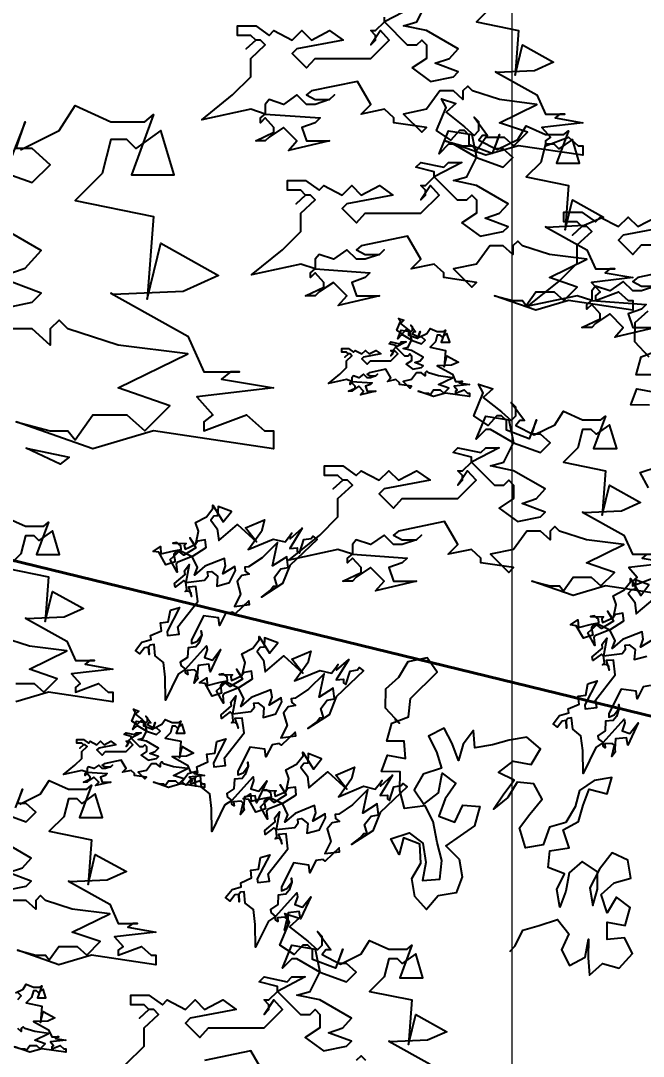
# Model space of a CAD drawing. Header units: millimetres. Extents: x 684983 to 685377, y 990360 to 990509.
# Drawn here: x 685203.429 to 685204.124, y 990444.517 to 990445.672 of the extents above; entities that cross this region are included whole.
import ezdxf

# ---------------------------------------------------------------- set-up
doc = ezdxf.new("R2010")
doc.units = ezdxf.units.MM
doc.header["$PDMODE"] = 35
doc.header["$PDSIZE"] = 0.2
doc.layers.add('BD', color=1, linetype='Continuous', lineweight=40)
doc.layers.add('grid', color=8, linetype='Continuous', lineweight=9)
for name, color, linetype in [('dim', 7, 'Continuous'), ('SYMBOLS', 7, 'Continuous'), ('VENGA TREE', 7, 'Continuous')]:
    doc.layers.add(name, color=color, linetype=linetype)
doc.styles.add('DIM', font='ARIALN.TTF', dxfattribs={"width": 0.8, "height": 1})
doc.dimstyles.get("Standard").update_dxf_attribs({"dimtxt": 1, "dimasz": 0.18, "dimexe": 0.18, "dimexo": 0.0625, "dimgap": 0.09, "dimtad": 0, "dimrnd": 0.05, "dimzin": 0, "dimdsep": 46, "dimtxsty": 'DIM', "dimcen": 0.09, "dimse1": 1, "dimse2": 1, "dimsd1": 1, "dimsd2": 1, "dimadec": 0, "dimazin": 0, "dimtfac": 1, "dimtix": 1, "dimtofl": 0, "dimtmove": 2, "dimatfit": 3, "dimfxl": 0, "dimtolj": 1, "dimtzin": 0, "dimarcsym": 0})

# ---------------------------------------------------------------- blocks, each defined once
blk = doc.blocks.new('*D57')
at = {"layer": 'Defpoints', "color": 0, "transparency": 16777216}
for p in [(685192.3597, 990448.8721), (685192.1055, 990447.83), (685211.2073, 990443.1706)]:
    blk.add_point(p, dxfattribs=at)
at = {"layer": 'dim', "color": 0, "transparency": 16777216, "insert": (685201.9106, 990446.5424), "char_height": 1, "attachment_point": 5, "rotation": 346.2918, "style": 'DIM'}
blk.add_mtext('\\A1;19.65', dxfattribs=at)
blk = doc.blocks.new('A$C7BFB01F8')
at = {"layer": 'SYMBOLS', "color": 99}
for points in [[(2.5549, 3.2493), (2.5307, 3.2252), (2.6013, 3.2108), (2.5955, 3.1363), (2.6077, 3.1866), (2.6597, 3.1577), (2.6277, 3.1433), (2.565, 3.1405), (2.5628, 3.1416), (2.6319, 3.1031), (2.6463, 3.071), (2.6786, 3.071), (2.6705, 3.071), (2.6625, 3.0645), (2.709, 3.0565), (2.64, 3.0485), (2.6544, 3.0325), (2.6463, 3.026), (2.6463, 3.0179), (2.6849, 3.0325), (2.701, 3.0179), (2.709, 3.0179), (2.709, 3.0019), (2.6013, 3.0179), (2.5467, 3.0019), (2.4777, 3.026), (2.5082, 3.0179), (2.5243, 3.0179), (2.5307, 3.0099), (2.5467, 3.0325), (2.5773, 3.0325), (2.5934, 3.0179), (2.6159, 3.0405), (2.5693, 3.0565), (2.6319, 3.0871), (2.5693, 3.0951), (2.5243, 3.1096), (2.5163, 3.1175), (2.5082, 3.1096), (2.5082, 3.0951), (2.4922, 3.1096), (2.4697, 3.1096), (2.4472, 3.0789), (2.4086, 3.071), (2.4392, 3.0405), (2.4472, 3.0485), (2.3926, 3.0565), (2.3926, 3.0645), (2.3766, 3.0789), (2.338, 3.071), (2.354, 3.0871), (2.3316, 3.1256), (2.2545, 3.1096), (2.2463, 3.1031), (2.2609, 3.0951), (2.2849, 3.0951), (2.293, 3.1031), (2.2849, 3.0951), (2.2609, 3.0871), (2.2463, 3.0871), (2.2303, 3.1031), (2.2079, 3.0871), (2.1837, 3.0951), (2.1773, 3.0871), (2.1773, 3.071), (2.2689, 3.0645), (2.2609, 3.0565), (2.2384, 3.0485), (2.2463, 3.026), (2.2849, 3.026), (2.2159, 3.0099), (2.2303, 3.026), (2.2079, 3.0485), (2.1837, 3.0325), (2.1773, 3.026), (2.1612, 3.026), (2.1918, 3.0405), (2.1918, 3.0485), (2.1773, 3.0645), (2.1693, 3.0565), (2.1693, 3.0645), (2.1773, 3.071), (2.1533, 3.0789), (2.0708, 3.0613), (2.1226, 3.1031), (2.1533, 3.1335), (2.1533, 3.1642), (2.1773, 3.1866), (2.1693, 3.1947), (2.1612, 3.1947), (2.1452, 3.1802), (2.1612, 3.1947), (2.1533, 3.2027), (2.1307, 3.2027), (2.1307, 3.2188), (2.1612, 3.2188), (2.1837, 3.2027), (2.1918, 3.2108), (2.2224, 3.1947), (2.2384, 3.2108), (2.2545, 3.1947), (2.2849, 3.2108), (2.3074, 3.1947), (2.2303, 3.1802), (2.2224, 3.1722), (2.2463, 3.1481), (2.2609, 3.1642), (2.354, 3.1642), (2.3845, 3.1947), (2.3701, 3.2108), (2.354, 3.1866), (2.362, 3.1947), (2.362, 3.2027), (2.354, 3.2108), (2.362, 3.2108), (2.3766, 3.2252), (2.3766, 3.2333)], [(2.423, 3.2493), (2.3766, 3.2252), (2.415, 3.1866), (2.4312, 3.1866), (2.4392, 3.1947), (2.4472, 3.1866), (2.4472, 3.1642), (2.423, 3.1481), (2.4536, 3.1256), (2.4922, 3.1335), (2.5003, 3.1416), (2.4617, 3.1561), (2.4857, 3.1642), (2.5003, 3.1802), (2.4472, 3.2108), (2.4086, 3.2188), (2.4312, 3.2252), (2.4472, 3.2572)], [(1.7675, 3.0112), (1.832, 3.0432), (1.8588, 3.085), (1.9187, 3.058), (1.9755, 3.058), (1.9903, 3.07), (1.953, 2.9692), (2.0248, 2.9692), (2.0023, 3.0432), (1.9605, 3.0134), (1.9457, 3.0282), (1.9187, 3.0282), (1.9039, 2.9714), (1.8588, 2.9265), (1.9903, 2.8997), (1.9796, 2.7609), (2.0023, 2.8547), (2.0991, 2.8009), (2.0395, 2.7741), (1.9228, 2.7689), (1.9187, 2.7709), (2.0474, 2.6992), (2.0742, 2.6394), (2.1342, 2.6394), (2.1192, 2.6394), (2.1042, 2.6274), (2.1909, 2.6124), (2.0624, 2.5976), (2.0892, 2.5677), (2.0742, 2.5556), (2.0742, 2.5405), (2.146, 2.5677), (2.176, 2.5405), (2.1909, 2.5405), (2.1909, 2.5107), (1.9903, 2.5405), (1.8887, 2.5107), (1.7602, 2.5556), (1.817, 2.5405), (1.8469, 2.5405), (1.8588, 2.5257), (1.8887, 2.5677), (1.9457, 2.5677), (1.9755, 2.5405), (2.0175, 2.5826), (1.9307, 2.6124), (2.0474, 2.6694), (1.9307, 2.6842), (1.8469, 2.7112), (1.832, 2.726), (1.817, 2.7112), (1.817, 2.6842), (1.7872, 2.7112), (1.7452, 2.7112)], [(1.7154, 2.741), (1.7872, 2.7559), (1.8022, 2.7709), (1.7304, 2.7979), (1.775, 2.8129), (1.8022, 2.8427), (1.7034, 2.8997)], [(1.7034, 2.9862), (1.7872, 2.9564), (1.817, 2.9862), (1.7872, 3.0134), (1.7602, 3.0134), (1.775, 3.058), (1.7525, 2.9992)], [(2.48, 3.0739), (2.5106, 3.0498), (2.5267, 3.0353), (2.5346, 3.0434), (2.5346, 3.0579), (2.5267, 3.066), (2.5491, 3.0353), (2.5411, 3.0353), (2.5346, 3.0274), (2.5652, 3.0114), (2.5998, 3.0286), (2.6142, 3.051), (2.6464, 3.0365), (2.6769, 3.0365), (2.6848, 3.043), (2.6648, 2.9888), (2.7034, 2.9888), (2.6913, 3.0286), (2.6688, 3.0126), (2.6609, 3.0205), (2.6464, 3.0205), (2.6384, 2.99), (2.6142, 2.9659), (2.6848, 2.9515), (2.6791, 2.877), (2.6913, 2.9273), (2.7432, 2.8985), (2.7112, 2.8841), (2.6485, 2.8812), (2.6464, 2.8823), (2.7155, 2.8438), (2.7298, 2.8117), (2.7621, 2.8117), (2.754, 2.8117), (2.746, 2.8053), (2.7925, 2.7972), (2.7235, 2.7892), (2.7379, 2.7732), (2.7298, 2.7667), (2.7298, 2.7586), (2.7684, 2.7732), (2.7846, 2.7586), (2.7925, 2.7586), (2.7925, 2.7426), (2.6848, 2.7586), (2.6302, 2.7426), (2.5612, 2.7667), (2.5918, 2.7586), (2.6078, 2.7586), (2.6142, 2.7507), (2.6302, 2.7732), (2.6609, 2.7732), (2.6769, 2.7586), (2.6994, 2.7812), (2.6528, 2.7972), (2.7155, 2.8278), (2.6528, 2.8358), (2.6078, 2.8503), (2.5998, 2.8582), (2.5918, 2.8503), (2.5918, 2.8358), (2.5757, 2.8503), (2.5532, 2.8503), (2.5307, 2.8197), (2.4921, 2.8117), (2.5228, 2.7812), (2.5307, 2.7892), (2.4761, 2.7972), (2.4761, 2.8053), (2.4601, 2.8197), (2.4215, 2.8117), (2.4375, 2.8278), (2.4151, 2.8663), (2.338, 2.8503), (2.3299, 2.8438), (2.3445, 2.8358), (2.3684, 2.8358), (2.3765, 2.8438), (2.3684, 2.8358), (2.3445, 2.8278), (2.3299, 2.8278), (2.3138, 2.8438), (2.2914, 2.8278), (2.2672, 2.8358), (2.2609, 2.8278), (2.2609, 2.8117), (2.3524, 2.8053), (2.3445, 2.7972), (2.3219, 2.7892), (2.3299, 2.7667), (2.3684, 2.7667), (2.2994, 2.7507), (2.3138, 2.7667), (2.2914, 2.7892), (2.2672, 2.7732), (2.2609, 2.7667), (2.2447, 2.7667), (2.2754, 2.7812), (2.2754, 2.7892), (2.2609, 2.8053), (2.2528, 2.7972), (2.2528, 2.8053), (2.2609, 2.8117), (2.2368, 2.8197), (2.1543, 2.802), (2.2061, 2.8438), (2.2368, 2.8743), (2.2368, 2.9049), (2.2609, 2.9273), (2.2528, 2.9354), (2.2447, 2.9354), (2.2287, 2.9209), (2.2447, 2.9354), (2.2368, 2.9435), (2.2142, 2.9435), (2.2142, 2.9595), (2.2447, 2.9595), (2.2672, 2.9435), (2.2754, 2.9515), (2.3059, 2.9354), (2.3219, 2.9515), (2.338, 2.9354), (2.3684, 2.9515), (2.3909, 2.9354), (2.3138, 2.9209), (2.3059, 2.9129), (2.3299, 2.8889), (2.3445, 2.9049), (2.4375, 2.9049), (2.4681, 2.9354), (2.4537, 2.9515), (2.4375, 2.9273), (2.4455, 2.9354), (2.4455, 2.9435), (2.4375, 2.9515), (2.4455, 2.9515), (2.4601, 2.9659), (2.4601, 2.974), (2.4295, 2.9819), (2.4375, 2.99), (2.4761, 2.9819), (2.4842, 2.99), (2.5065, 2.99), (2.4601, 2.9659), (2.4986, 2.9273), (2.5147, 2.9273), (2.5228, 2.9354), (2.5307, 2.9273), (2.5307, 2.9049), (2.5065, 2.8889), (2.5371, 2.8663), (2.5757, 2.8743), (2.5838, 2.8823), (2.5452, 2.8968), (2.5692, 2.9049), (2.5838, 2.9209), (2.5307, 2.9515), (2.4921, 2.9595), (2.5147, 2.9659), (2.5307, 2.998), (2.4921, 3.0205), (2.4842, 3.0205), (2.4681, 3.0045), (2.4842, 3.043), (2.5228, 3.0365), (2.5307, 2.998), (2.5757, 2.9819), (2.5918, 2.998), (2.5757, 3.0126), (2.5612, 3.0126), (2.5692, 3.0365), (2.5571, 3.0049), (2.5186, 3.0193), (2.5186, 3.0353), (2.5106, 3.0434), (2.5025, 3.0434), (2.4881, 3.0274), (2.464, 3.0434), (2.48, 3.082), (2.472, 3.0964), (2.4961, 3.0884), (2.48, 3.0739), (2.48, 3.0739)], [(2.8778, 2.8134), (2.8007, 2.7974), (2.7925, 2.7909), (2.8071, 2.7829), (2.8311, 2.7829)], [(2.8311, 2.7829), (2.8071, 2.7749), (2.7925, 2.7749), (2.7765, 2.7909), (2.7541, 2.7749), (2.7299, 2.7829), (2.7236, 2.7749), (2.7236, 2.7588), (2.8151, 2.7523), (2.8071, 2.7443), (2.7846, 2.7363), (2.7925, 2.7138), (2.8311, 2.7138), (2.7621, 2.6977), (2.7765, 2.7138), (2.7541, 2.7363), (2.7299, 2.7203), (2.7236, 2.7138), (2.7074, 2.7138), (2.738, 2.7283), (2.738, 2.7363), (2.7236, 2.7523), (2.7155, 2.7443), (2.7155, 2.7523), (2.7236, 2.7588), (2.6995, 2.7667), (2.617, 2.7491), (2.6688, 2.7909), (2.6995, 2.8213), (2.6995, 2.852), (2.7236, 2.8744), (2.7155, 2.8825), (2.7074, 2.8825), (2.6914, 2.868), (2.7074, 2.8825), (2.6995, 2.8905), (2.6769, 2.8905), (2.6769, 2.9066), (2.7074, 2.9066), (2.7299, 2.8905), (2.738, 2.8986), (2.7686, 2.8825), (2.7846, 2.8986), (2.8007, 2.8825), (2.8311, 2.8986)], [(2.8536, 2.8825), (2.7765, 2.868), (2.7686, 2.86), (2.7925, 2.8359), (2.8071, 2.852), (2.9002, 2.852)], [(2.8185, 2.445), (2.8049, 2.471), (2.8356, 2.4811)], [(2.8203, 2.5834), (2.789, 2.5839), (2.7991, 2.6109), (2.8295, 2.6053)], [(2.827, 2.6345), (2.7983, 2.6346), (2.8064, 2.6645), (2.8345, 2.6751)], [(2.8177, 2.741), (2.7958, 2.7214), (2.7953, 2.6901), (2.8195, 2.6647)], [(2.4034, 2.7205), (2.4146, 2.7116), (2.4206, 2.7062), (2.4235, 2.7092), (2.4235, 2.7146), (2.4206, 2.7175), (2.4289, 2.7062), (2.4259, 2.7062), (2.4235, 2.7033), (2.4348, 2.6974), (2.4476, 2.7037), (2.453, 2.712), (2.4648, 2.7067), (2.4761, 2.7067), (2.4791, 2.709), (2.4716, 2.689), (2.4859, 2.689), (2.4814, 2.7037), (2.4731, 2.6978), (2.4702, 2.7007), (2.4648, 2.7007), (2.4619, 2.6895), (2.453, 2.6806), (2.4791, 2.6752), (2.4769, 2.6477), (2.4814, 2.6663), (2.5007, 2.6556), (2.4888, 2.6503), (2.4656, 2.6493), (2.4648, 2.6497), (2.4904, 2.6354), (2.4957, 2.6235), (2.5076, 2.6235), (2.5046, 2.6235), (2.5017, 2.6212), (2.5189, 2.6182), (2.4934, 2.6152), (2.4987, 2.6093), (2.4957, 2.6069), (2.4957, 2.6039), (2.51, 2.6093), (2.5159, 2.6039), (2.5189, 2.6039), (2.5189, 2.598), (2.4791, 2.6039), (2.4589, 2.598), (2.4334, 2.6069), (2.4447, 2.6039), (2.4506, 2.6039), (2.453, 2.601), (2.4589, 2.6093), (2.4702, 2.6093), (2.4761, 2.6039), (2.4845, 2.6123), (2.4672, 2.6182), (2.4904, 2.6295), (2.4672, 2.6325), (2.4506, 2.6378), (2.4476, 2.6408), (2.4447, 2.6378), (2.4447, 2.6325), (2.4387, 2.6378), (2.4304, 2.6378), (2.4221, 2.6265), (2.4078, 2.6235), (2.4192, 2.6123), (2.4221, 2.6152), (2.4019, 2.6182), (2.4019, 2.6212), (2.396, 2.6265), (2.3817, 2.6235), (2.3876, 2.6295), (2.3793, 2.6437), (2.3509, 2.6378), (2.3478, 2.6354), (2.3532, 2.6325), (2.3621, 2.6325), (2.3651, 2.6354), (2.3621, 2.6325), (2.3532, 2.6295), (2.3478, 2.6295), (2.3419, 2.6354), (2.3336, 2.6295), (2.3247, 2.6325), (2.3223, 2.6295), (2.3223, 2.6235), (2.3562, 2.6212), (2.3532, 2.6182), (2.3449, 2.6152), (2.3478, 2.6069), (2.3621, 2.6069), (2.3366, 2.601), (2.3419, 2.6069), (2.3336, 2.6152), (2.3247, 2.6093), (2.3223, 2.6069), (2.3164, 2.6069), (2.3277, 2.6123), (2.3277, 2.6152), (2.3223, 2.6212), (2.3194, 2.6182), (2.3194, 2.6212), (2.3223, 2.6235), (2.3134, 2.6265), (2.2829, 2.62), (2.3021, 2.6354), (2.3134, 2.6467), (2.3134, 2.658), (2.3223, 2.6663), (2.3194, 2.6693), (2.3164, 2.6693), (2.3105, 2.6639), (2.3164, 2.6693), (2.3134, 2.6723), (2.3051, 2.6723), (2.3051, 2.6782), (2.3164, 2.6782), (2.3247, 2.6723), (2.3277, 2.6752), (2.339, 2.6693), (2.3449, 2.6752), (2.3509, 2.6693), (2.3621, 2.6752), (2.3704, 2.6693), (2.3419, 2.6639), (2.339, 2.661), (2.3478, 2.6521), (2.3532, 2.658), (2.3876, 2.658), (2.3989, 2.6693), (2.3936, 2.6752), (2.3876, 2.6663), (2.3906, 2.6693), (2.3906, 2.6723), (2.3876, 2.6752), (2.3906, 2.6752), (2.396, 2.6806), (2.396, 2.6835), (2.3847, 2.6865), (2.3876, 2.6895), (2.4019, 2.6865), (2.4049, 2.6895), (2.4132, 2.6895), (2.396, 2.6806), (2.4102, 2.6663), (2.4162, 2.6663), (2.4192, 2.6693), (2.4221, 2.6663), (2.4221, 2.658), (2.4132, 2.6521), (2.4245, 2.6437), (2.4387, 2.6467), (2.4417, 2.6497), (2.4275, 2.655), (2.4363, 2.658), (2.4417, 2.6639), (2.4221, 2.6752), (2.4078, 2.6782), (2.4162, 2.6806), (2.4221, 2.6924), (2.4078, 2.7007), (2.4049, 2.7007), (2.3989, 2.6948), (2.4049, 2.709), (2.4192, 2.7067), (2.4221, 2.6924), (2.4387, 2.6865), (2.4447, 2.6924), (2.4387, 2.6978), (2.4334, 2.6978), (2.4363, 2.7067), (2.4318, 2.695), (2.4176, 2.7003), (2.4176, 2.7062), (2.4146, 2.7092), (2.4117, 2.7092), (2.4063, 2.7033), (2.3974, 2.7092), (2.4034, 2.7235), (2.4004, 2.7288), (2.4093, 2.7258), (2.4034, 2.7205), (2.4034, 2.7205)], [(2.5422, 2.5963), (2.5727, 2.5722), (2.5888, 2.5577), (2.5968, 2.5658), (2.5968, 2.5803), (2.5888, 2.5883), (2.6113, 2.5577), (2.6032, 2.5577), (2.5968, 2.5497), (2.6273, 2.5337), (2.6619, 2.5509), (2.6763, 2.5734), (2.7085, 2.5589), (2.739, 2.5589), (2.747, 2.5653), (2.7269, 2.5112), (2.7655, 2.5112), (2.7534, 2.5509), (2.7309, 2.5349), (2.723, 2.5429), (2.7085, 2.5429), (2.7005, 2.5124), (2.6763, 2.4883), (2.747, 2.4739), (2.7412, 2.3993), (2.7534, 2.4497), (2.8054, 2.4208), (2.7733, 2.4064), (2.7107, 2.4036), (2.7085, 2.4047), (2.7776, 2.3662), (2.792, 2.334), (2.8242, 2.334)], [(2.8162, 2.334), (2.8081, 2.3276), (2.8546, 2.3196), (2.7857, 2.3116), (2.8, 2.2956), (2.792, 2.289), (2.792, 2.281), (2.8306, 2.2956)], [(2.8546, 2.2649), (2.747, 2.281), (2.6924, 2.2649), (2.6234, 2.289), (2.6539, 2.281), (2.6699, 2.281), (2.6763, 2.273), (2.6924, 2.2956), (2.723, 2.2956), (2.739, 2.281), (2.7616, 2.3035), (2.7149, 2.3196), (2.7776, 2.3502), (2.7149, 2.3581), (2.6699, 2.3726), (2.6619, 2.3806), (2.6539, 2.3726), (2.6539, 2.3581), (2.6379, 2.3726), (2.6153, 2.3726), (2.5928, 2.342), (2.5543, 2.334), (2.5849, 2.3035), (2.5928, 2.3116), (2.5382, 2.3196), (2.5382, 2.3276), (2.5222, 2.342), (2.4836, 2.334), (2.4997, 2.3502), (2.4772, 2.3887), (2.4002, 2.3726), (2.392, 2.3662), (2.4066, 2.3581), (2.4306, 2.3581), (2.4386, 2.3662), (2.4306, 2.3581), (2.4066, 2.3502), (2.392, 2.3502), (2.376, 2.3662), (2.3535, 2.3502), (2.3293, 2.3581), (2.323, 2.3502), (2.323, 2.334), (2.4145, 2.3276), (2.4066, 2.3196), (2.384, 2.3116), (2.392, 2.289), (2.4306, 2.289), (2.3616, 2.273), (2.376, 2.289), (2.3535, 2.3116), (2.3293, 2.2956), (2.323, 2.289), (2.3069, 2.289), (2.3375, 2.3035), (2.3375, 2.3116), (2.323, 2.3276), (2.3149, 2.3196), (2.3149, 2.3276), (2.323, 2.334), (2.2989, 2.342), (2.2164, 2.3243), (2.2683, 2.3662), (2.2989, 2.3966), (2.2989, 2.4272), (2.323, 2.4497), (2.3149, 2.4578), (2.3069, 2.4578), (2.2908, 2.4433), (2.3069, 2.4578), (2.2989, 2.4658), (2.2763, 2.4658), (2.2763, 2.4818), (2.3069, 2.4818), (2.3293, 2.4658), (2.3375, 2.4739), (2.368, 2.4578), (2.384, 2.4739), (2.4002, 2.4578), (2.4306, 2.4739), (2.453, 2.4578), (2.376, 2.4433), (2.368, 2.4353), (2.392, 2.4112), (2.4066, 2.4272), (2.4997, 2.4272), (2.5302, 2.4578), (2.5158, 2.4739), (2.4997, 2.4497), (2.5076, 2.4578), (2.5076, 2.4658), (2.4997, 2.4739), (2.5076, 2.4739), (2.5222, 2.4883), (2.5222, 2.4963), (2.4916, 2.5043), (2.4997, 2.5124), (2.5382, 2.5043), (2.5463, 2.5124), (2.5687, 2.5124), (2.5222, 2.4883), (2.5607, 2.4497), (2.5768, 2.4497), (2.5849, 2.4578), (2.5928, 2.4497), (2.5928, 2.4272), (2.5687, 2.4112), (2.5993, 2.3887), (2.6379, 2.3966), (2.6459, 2.4047), (2.6073, 2.4192), (2.6313, 2.4272), (2.6459, 2.4433), (2.5928, 2.4739), (2.5543, 2.4818), (2.5768, 2.4883), (2.5928, 2.5203), (2.5543, 2.5429), (2.5463, 2.5429), (2.5302, 2.5269), (2.5463, 2.5653), (2.5849, 2.5589), (2.5928, 2.5203), (2.6379, 2.5043), (2.6539, 2.5203), (2.6379, 2.5349), (2.6234, 2.5349), (2.6313, 2.5589), (2.6192, 2.5273), (2.5808, 2.5417), (2.5808, 2.5577), (2.5727, 2.5658), (2.5646, 2.5658), (2.5502, 2.5497), (2.5261, 2.5658), (2.5422, 2.6043), (2.5341, 2.6187), (2.5582, 2.6108), (2.5422, 2.5963), (2.5422, 2.5963)], [(1.8337, 2.4847), (1.7771, 2.5115), (1.8487, 2.4967), (1.8337, 2.4847), (1.8337, 2.4847)], [(1.7437, 2.3956), (1.7759, 2.3811), (1.8064, 2.3811), (1.8143, 2.3875), (1.7943, 2.3334), (1.8329, 2.3334), (1.8208, 2.3731), (1.7983, 2.3571), (1.7904, 2.3651), (1.7759, 2.3651), (1.7679, 2.3345), (1.7437, 2.3105), (1.8143, 2.2961), (1.8086, 2.2215), (1.8208, 2.2719), (1.8727, 2.243), (1.8407, 2.2286), (1.778, 2.2258), (1.7759, 2.2269), (1.845, 2.1884), (1.8593, 2.1562), (1.8916, 2.1562), (1.8835, 2.1562), (1.8755, 2.1498), (1.922, 2.1417), (1.853, 2.1338), (1.8674, 2.1178), (1.8593, 2.1112), (1.8593, 2.1032), (1.8979, 2.1178), (1.9141, 2.1032), (1.922, 2.1032), (1.922, 2.0871), (1.8143, 2.1032), (1.7597, 2.0871)], [(1.7597, 2.1178), (1.7904, 2.1178), (1.8064, 2.1032), (1.8289, 2.1257), (1.7823, 2.1417), (1.845, 2.1724), (1.7823, 2.1803), (1.7373, 2.1948)], [(2.0025, 2.3345), (2.0243, 2.3398), (2.0366, 2.3419), (2.0358, 2.3484), (2.0292, 2.3536), (2.0227, 2.3528), (2.0446, 2.3521), (2.0417, 2.3485), (2.043, 2.3427), (2.0612, 2.3509), (2.0657, 2.3727), (2.0606, 2.3872), (2.0786, 2.3967), (2.0894, 2.4105), (2.0894, 2.4164), (2.1068, 2.3881), (2.1205, 2.4056), (2.0982, 2.4142), (2.0975, 2.3983), (2.091, 2.3976), (2.0859, 2.391), (2.0969, 2.3765), (2.0992, 2.357), (2.1309, 2.3839), (2.1627, 2.3548), (2.1441, 2.3782), (2.1757, 2.3916), (2.1709, 2.3719), (2.1499, 2.3425), (2.1486, 2.3419), (2.1906, 2.3595), (2.2104, 2.3546), (2.2218, 2.3693), (2.219, 2.3656), (2.219, 2.3597), (2.2392, 2.3779), (2.2183, 2.3438), (2.2307, 2.3446), (2.2308, 2.3386), (2.2345, 2.3358), (2.2415, 2.3585), (2.2539, 2.3606), (2.2567, 2.3642), (2.264, 2.3585), (2.2184, 2.3153), (2.2063, 2.2849), (2.1708, 2.2621), (2.1854, 2.2731), (2.1911, 2.2804), (2.197, 2.2804), (2.1924, 2.2957), (2.2033, 2.3096), (2.2156, 2.3117), (2.2134, 2.33), (2.1895, 2.3145), (2.1979, 2.3538), (2.172, 2.3282), (2.1494, 2.3129), (2.143, 2.3122), (2.1437, 2.3057), (2.1503, 2.3005), (2.138, 2.2984), (2.13, 2.2882), (2.136, 2.2671), (2.1258, 2.2467), (2.1506, 2.2498), (2.1498, 2.2563), (2.1267, 2.2343), (2.1231, 2.2372), (2.1108, 2.235), (2.1007, 2.2147), (2.0991, 2.2277), (2.0737, 2.2312), (2.0535, 2.1905), (2.0536, 2.1845), (2.0624, 2.1882), (2.0709, 2.1991), (2.0701, 2.2057), (2.0709, 2.1991), (2.066, 2.1854), (2.0608, 2.1788), (2.0479, 2.1772), (2.0471, 2.1613), (2.0349, 2.1532), (2.0363, 2.1475), (2.0436, 2.1417), (2.0791, 2.181), (2.0799, 2.1745), (2.0755, 2.1615), (2.0886, 2.157), (2.1023, 2.1746), (2.085, 2.1375), (2.0829, 2.1498), (2.0647, 2.1476), (2.0633, 2.1309), (2.0641, 2.1257), (2.0583, 2.1184), (2.0626, 2.1375), (2.059, 2.1403), (2.0465, 2.1394), (2.0473, 2.1329), (2.0437, 2.1358), (2.0436, 2.1417), (2.0314, 2.1336), (2.0101, 2.0899), (2.0096, 2.1283), (2.0067, 2.153), (1.9928, 2.1639), (1.9911, 2.1828), (1.9846, 2.182), (1.9817, 2.1784), (1.9826, 2.166), (1.9817, 2.1784), (1.9752, 2.1776), (1.9672, 2.1674), (1.9599, 2.1731), (1.9708, 2.1869), (1.986, 2.1914), (1.9853, 2.198), (2.0035, 2.2061), (2.0018, 2.2192), (2.0149, 2.2207), (2.0184, 2.2403), (2.0337, 2.2447), (2.0129, 2.2046), (2.0137, 2.1982), (2.0331, 2.2005), (2.031, 2.2128), (2.0641, 2.2551), (2.0611, 2.2798), (2.0487, 2.279), (2.0539, 2.2631), (2.0531, 2.2695), (2.0494, 2.2724), (2.043, 2.2717), (2.0458, 2.2753), (2.0444, 2.287), (2.0408, 2.2899), (2.0263, 2.2788), (2.0255, 2.2853), (2.0429, 2.3), (2.0421, 2.3065), (2.05, 2.3167), (2.0444, 2.287), (2.0756, 2.2908), (2.0814, 2.2981), (2.0806, 2.3046), (2.0871, 2.3054), (2.0973, 2.2974), (2.0959, 2.2807), (2.1171, 2.2866), (2.1272, 2.3069), (2.1264, 2.3134), (2.1061, 2.3011), (2.1109, 2.3148), (2.1089, 2.3272), (2.0761, 2.314), (2.0588, 2.2993), (2.0639, 2.3118), (2.055, 2.3305), (2.031, 2.321), (2.0282, 2.3174), (2.0298, 2.3043), (2.018, 2.3253), (2.0347, 2.3406), (2.055, 2.3305), (2.0783, 2.3452), (2.0767, 2.3582), (2.0644, 2.3561), (2.0592, 2.3495), (2.0512, 2.3616), (2.0612, 2.3449), (2.041, 2.3326), (2.0337, 2.3383), (2.0272, 2.3375), (2.0243, 2.3338), (2.0265, 2.3216), (2.0107, 2.3163), (1.9988, 2.3373), (1.9894, 2.3388), (2.0016, 2.3469), (2.0025, 2.3345), (2.0025, 2.3345)], [(2.7015, 2.2116), (2.7233, 2.2169), (2.7356, 2.2191), (2.7348, 2.2256), (2.7282, 2.2307), (2.7217, 2.23), (2.7436, 2.2293), (2.7407, 2.2256), (2.742, 2.2199), (2.7602, 2.228), (2.7647, 2.2499), (2.7596, 2.2644), (2.7776, 2.2738), (2.7885, 2.2877), (2.7884, 2.2936), (2.8058, 2.2652), (2.8195, 2.2827), (2.7972, 2.2914), (2.7965, 2.2755), (2.79, 2.2747), (2.7849, 2.2681), (2.7959, 2.2537), (2.7982, 2.2341), (2.8299, 2.2611)], [(2.8221, 2.1143), (2.8099, 2.1122), (2.7998, 2.0918), (2.7981, 2.1048), (2.7727, 2.1083), (2.7526, 2.0676), (2.7526, 2.0616), (2.7614, 2.0654), (2.7699, 2.0763), (2.7692, 2.0828), (2.7699, 2.0763), (2.765, 2.0626), (2.7598, 2.056), (2.7469, 2.0544), (2.7462, 2.0385), (2.7339, 2.0303), (2.7353, 2.0246), (2.7426, 2.0189), (2.7781, 2.0582), (2.7789, 2.0517), (2.7745, 2.0386), (2.7876, 2.0342), (2.8013, 2.0517), (2.7841, 2.0147), (2.7819, 2.0269), (2.7637, 2.0248), (2.7624, 2.0081), (2.7631, 2.0029), (2.7573, 1.9956), (2.7616, 2.0146), (2.758, 2.0175), (2.7456, 2.0166), (2.7464, 2.0101), (2.7427, 2.0129), (2.7426, 2.0189), (2.7305, 2.0108), (2.7091, 1.9671), (2.7086, 2.0055), (2.7057, 2.0302), (2.6918, 2.0411), (2.6901, 2.06), (2.6836, 2.0592), (2.6807, 2.0556), (2.6816, 2.0431), (2.6807, 2.0556), (2.6743, 2.0548), (2.6662, 2.0446), (2.659, 2.0503), (2.6698, 2.0641), (2.6851, 2.0686), (2.6843, 2.0752), (2.7025, 2.0833), (2.7009, 2.0963), (2.7139, 2.0979), (2.7174, 2.1174), (2.7327, 2.1219), (2.7119, 2.0818), (2.7127, 2.0753), (2.7321, 2.0776), (2.7301, 2.09), (2.7631, 2.1322), (2.7601, 2.1569), (2.7477, 2.1561), (2.7529, 2.1402), (2.7521, 2.1467), (2.7485, 2.1496), (2.742, 2.1488), (2.7448, 2.1524), (2.7435, 2.1642), (2.7398, 2.167), (2.7253, 2.156), (2.7245, 2.1625), (2.7419, 2.1771), (2.7411, 2.1837), (2.749, 2.1938), (2.7435, 2.1642), (2.7746, 2.1679), (2.7804, 2.1752), (2.7796, 2.1818), (2.7861, 2.1825), (2.7963, 2.1745), (2.7949, 2.1579), (2.8161, 2.1637)], [(2.8254, 2.1906), (2.8051, 2.1783), (2.8099, 2.192), (2.8079, 2.2043), (2.7751, 2.1911), (2.7578, 2.1764), (2.7629, 2.189), (2.754, 2.2076), (2.7301, 2.1981), (2.7272, 2.1945), (2.7288, 2.1815), (2.717, 2.2025), (2.7337, 2.2177), (2.754, 2.2076), (2.7773, 2.2224), (2.7757, 2.2353), (2.7634, 2.2333), (2.7582, 2.2267), (2.7502, 2.2388), (2.7602, 2.2221), (2.74, 2.2097), (2.7327, 2.2154), (2.7262, 2.2146), (2.7233, 2.211), (2.7255, 2.1987), (2.7097, 2.1935), (2.6978, 2.2145), (2.6884, 2.2159), (2.7006, 2.2241), (2.7015, 2.2116), (2.7015, 2.2116)], [(2.0801, 2.1146), (2.1019, 2.1199), (2.1142, 2.1221), (2.1134, 2.1286), (2.1068, 2.1337), (2.1003, 2.133), (2.1222, 2.1323), (2.1193, 2.1286), (2.1207, 2.1229), (2.1388, 2.131), (2.1433, 2.1529), (2.1382, 2.1674), (2.1562, 2.1768), (2.1671, 2.1907), (2.167, 2.1966), (2.1845, 2.1682), (2.1982, 2.1857), (2.1758, 2.1944), (2.1751, 2.1785), (2.1687, 2.1777), (2.1635, 2.1711), (2.1745, 2.1567), (2.1769, 2.1371), (2.2085, 2.1641), (2.2403, 2.1349), (2.2218, 2.1584), (2.2534, 2.1717), (2.2485, 2.1521), (2.2275, 2.1226), (2.2262, 2.122), (2.2683, 2.1397), (2.288, 2.1348), (2.2995, 2.1494), (2.2966, 2.1458), (2.2966, 2.1398), (2.3169, 2.1581), (2.2959, 2.1239), (2.3083, 2.1248), (2.3084, 2.1188), (2.3121, 2.1159), (2.3192, 2.1386), (2.3315, 2.1408), (2.3344, 2.1444), (2.3416, 2.1387), (2.2961, 2.0955), (2.2839, 2.065), (2.2485, 2.0422), (2.263, 2.0532), (2.2687, 2.0605), (2.2746, 2.0606), (2.27, 2.0759), (2.2809, 2.0898), (2.2933, 2.0919), (2.291, 2.1101), (2.2672, 2.0947), (2.2756, 2.134), (2.2497, 2.1084), (2.2271, 2.0931), (2.2206, 2.0923), (2.2214, 2.0858), (2.228, 2.0807), (2.2157, 2.0785), (2.2077, 2.0683), (2.2136, 2.0472), (2.2035, 2.0269), (2.2282, 2.0299), (2.2274, 2.0364), (2.2044, 2.0145), (2.2007, 2.0173), (2.1885, 2.0152), (2.1784, 1.9948), (2.1767, 2.0078), (2.1513, 2.0113), (2.1312, 1.9706), (2.1312, 1.9646), (2.14, 1.9684), (2.1486, 1.9793), (2.1478, 1.9858), (2.1486, 1.9793), (2.1437, 1.9656), (2.1385, 1.9589), (2.1255, 1.9574), (2.1248, 1.9415), (2.1126, 1.9333), (2.1139, 1.9276), (2.1213, 1.9219), (2.1567, 1.9612), (2.1576, 1.9547), (2.1532, 1.9416), (2.1662, 1.9372), (2.1799, 1.9547), (2.1627, 1.9177), (2.1605, 1.9299), (2.1423, 1.9278), (2.141, 1.9111), (2.1417, 1.9059), (2.136, 1.8986), (2.1403, 1.9176), (2.1366, 1.9205), (2.1242, 1.9196), (2.125, 1.9131), (2.1213, 1.9159), (2.1213, 1.9219), (2.1091, 1.9138), (2.0878, 1.87), (2.0872, 1.9085), (2.0843, 1.9332), (2.0704, 1.9441), (2.0688, 1.963), (2.0622, 1.9622), (2.0594, 1.9585), (2.0603, 1.9461), (2.0594, 1.9585), (2.0529, 1.9578), (2.0449, 1.9475), (2.0376, 1.9532), (2.0484, 1.9671), (2.0637, 1.9716), (2.0629, 1.9782), (2.0811, 1.9863), (2.0795, 1.9993), (2.0925, 2.0009), (2.096, 2.0204), (2.1113, 2.0249), (2.0905, 1.9848), (2.0913, 1.9783), (2.1108, 1.9806), (2.1087, 1.993), (2.1418, 2.0352), (2.1388, 2.0599), (2.1263, 2.0591), (2.1316, 2.0432), (2.1307, 2.0497), (2.1271, 2.0525), (2.1206, 2.0518), (2.1234, 2.0554), (2.1221, 2.0672), (2.1184, 2.07), (2.1039, 2.0589), (2.1031, 2.0655), (2.1205, 2.0801), (2.1197, 2.0867), (2.1277, 2.0968), (2.1221, 2.0672), (2.1533, 2.0709), (2.159, 2.0782), (2.1582, 2.0848), (2.1647, 2.0855), (2.1749, 2.0775), (2.1736, 2.0608), (2.1947, 2.0667), (2.2048, 2.0871), (2.204, 2.0936), (2.1837, 2.0812), (2.1886, 2.095), (2.1865, 2.1073), (2.1537, 2.0941), (2.1364, 2.0794), (2.1415, 2.0919), (2.1326, 2.1106), (2.1087, 2.1011), (2.1059, 2.0975), (2.1074, 2.0845), (2.0957, 2.1055), (2.1123, 2.1207), (2.1326, 2.1106), (2.1559, 2.1254), (2.1543, 2.1383), (2.142, 2.1362), (2.1369, 2.1297), (2.1288, 2.1418), (2.1389, 2.1251), (2.1186, 2.1127), (2.1114, 2.1184), (2.1048, 2.1176), (2.102, 2.114), (2.1041, 2.1017), (2.0883, 2.0965), (2.0765, 2.1175), (2.0671, 2.1189), (2.0792, 2.127), (2.0801, 2.1146), (2.0801, 2.1146)], [(2.5864, 1.6692), (2.5956, 1.6783), (2.6083, 1.7048), (2.6359, 1.7128), (2.6666, 1.7229), (2.6856, 1.6984), (2.6729, 1.672), (2.6865, 1.6459), (2.7125, 1.6595), (2.7181, 1.6899), (2.7176, 1.6585), (2.7201, 1.6293), (2.742, 1.6488), (2.7694, 1.6412), (2.7922, 1.6658), (2.7787, 1.6918), (2.7494, 1.6894), (2.7495, 1.7181), (2.7799, 1.7126), (2.788, 1.7425), (2.765, 1.7598), (2.7497, 1.7338), (2.7396, 1.7645), (2.7615, 1.784), (2.7892, 1.792), (2.7842, 1.8217), (2.7577, 1.8344), (2.7369, 1.8068), (2.7208, 1.7758), (2.7258, 1.746), (2.7334, 1.7734), (2.7335, 1.8022), (2.7079, 1.82), (2.686, 1.8005), (2.6804, 1.7701), (2.6703, 1.7431), (2.6652, 1.7728), (2.678, 1.7993), (2.651, 1.8095), (2.6536, 1.8378), (2.6858, 1.8424), (2.6758, 1.873), (2.7018, 1.8866), (2.7094, 1.914), (2.7196, 1.9409), (2.7495, 1.9328), (2.7572, 1.9602), (2.7275, 1.9552), (2.7035, 1.9386), (2.6958, 1.9112), (2.6806, 1.8852), (2.653, 1.8772), (2.6423, 1.8477), (2.6126, 1.8427), (2.603, 1.8759), (2.6203, 1.8989), (2.6406, 1.924), (2.627, 1.95), (2.5987, 1.9526), (2.5835, 1.9266), (2.559, 1.9075), (2.5768, 1.933), (2.5941, 1.9561), (2.5676, 1.9688), (2.5921, 1.9878), (2.6225, 1.9823), (2.6377, 2.0083), (2.6152, 2.0281), (2.5854, 2.0231), (2.5578, 2.0151), (2.5281, 2.01), (2.5256, 2.0393), (2.5083, 2.0163), (2.5006, 1.9889), (2.4901, 2.017), (2.4765, 2.0431), (2.4505, 2.0295), (2.464, 2.0035), (2.4721, 1.9758), (2.4414, 1.9657), (2.4262, 1.9397), (2.4427, 1.9157), (2.4672, 1.9348), (2.4732, 1.9677), (2.4962, 1.9504), (2.4784, 1.9249), (2.4678, 1.8954), (2.4947, 1.8853), (2.5079, 1.9143), (2.5362, 1.9117), (2.5277, 1.8792), (2.4797, 1.8461), (2.5018, 1.8237), (2.5068, 1.794), (2.4966, 1.7671), (2.4669, 1.7621), (2.4471, 1.7395), (2.4275, 1.7614), (2.4225, 1.7912), (2.4377, 1.8172), (2.4357, 1.8489), (2.4088, 1.8591), (2.4011, 1.8317), (2.3876, 1.8578), (2.4182, 1.8679), (2.4412, 1.8505), (2.4458, 1.8183), (2.4402, 1.7879), (2.4695, 1.7904), (2.4725, 1.8213), (2.465, 1.8514), (2.4583, 1.8867), (2.4448, 1.9127), (2.41, 1.9086), (2.4024, 1.9388), (2.403, 1.9701), (2.3716, 1.9706), (2.3818, 1.9976), (2.4122, 1.992), (2.4097, 2.0213), (2.3809, 2.0213), (2.389, 2.0512), (2.4171, 2.0618), (2.4202, 2.0926), (2.4649, 2.1368), (2.4484, 2.1608), (2.4156, 2.1537), (2.4004, 2.1277), (2.3785, 2.1081), (2.378, 2.0768), (2.4021, 2.0514), (2.3939, 2.0581)], [(1.9599, 2.0662), (1.9711, 2.0573), (1.9771, 2.0519), (1.98, 2.0549), (1.98, 2.0602), (1.9771, 2.0632), (1.9854, 2.0519), (1.9824, 2.0519), (1.98, 2.049), (1.9913, 2.043), (2.0041, 2.0494), (2.0095, 2.0577), (2.0213, 2.0523), (2.0326, 2.0523), (2.0356, 2.0547), (2.0281, 2.0347), (2.0424, 2.0347), (2.0379, 2.0494), (2.0296, 2.0435), (2.0267, 2.0464), (2.0213, 2.0464), (2.0184, 2.0351), (2.0095, 2.0262), (2.0356, 2.0209), (2.0334, 1.9934), (2.0379, 2.012), (2.0572, 2.0013), (2.0453, 1.996), (2.0221, 1.9949), (2.0213, 1.9953), (2.0469, 1.9811), (2.0522, 1.9692), (2.0641, 1.9692), (2.0611, 1.9692), (2.0582, 1.9669), (2.0754, 1.9639), (2.0499, 1.9609), (2.0552, 1.955), (2.0522, 1.9526), (2.0522, 1.9496), (2.0665, 1.955), (2.0724, 1.9496), (2.0754, 1.9496), (2.0754, 1.9437), (2.0356, 1.9496), (2.0154, 1.9437), (1.9899, 1.9526), (2.0012, 1.9496), (2.0071, 1.9496), (2.0095, 1.9467), (2.0154, 1.955), (2.0267, 1.955), (2.0326, 1.9496), (2.041, 1.9579), (2.0237, 1.9639), (2.0469, 1.9752), (2.0237, 1.9781), (2.0071, 1.9835), (2.0041, 1.9864), (2.0012, 1.9835), (2.0012, 1.9781), (1.9952, 1.9835), (1.9869, 1.9835), (1.9786, 1.9722), (1.9643, 1.9692), (1.9757, 1.9579), (1.9786, 1.9609), (1.9584, 1.9639), (1.9584, 1.9669), (1.9525, 1.9722), (1.9382, 1.9692), (1.9441, 1.9752), (1.9358, 1.9894), (1.9074, 1.9835), (1.9043, 1.9811), (1.9097, 1.9781), (1.9186, 1.9781), (1.9216, 1.9811), (1.9186, 1.9781), (1.9097, 1.9752), (1.9043, 1.9752), (1.8984, 1.9811), (1.8901, 1.9752), (1.8812, 1.9781), (1.8788, 1.9752), (1.8788, 1.9692), (1.9127, 1.9669), (1.9097, 1.9639), (1.9014, 1.9609), (1.9043, 1.9526), (1.9186, 1.9526), (1.8931, 1.9467), (1.8984, 1.9526), (1.8901, 1.9609), (1.8812, 1.955), (1.8788, 1.9526), (1.8729, 1.9526), (1.8842, 1.9579), (1.8842, 1.9609), (1.8788, 1.9669), (1.8759, 1.9639), (1.8759, 1.9669), (1.8788, 1.9692), (1.8699, 1.9722), (1.8394, 1.9656), (1.8586, 1.9811), (1.8699, 1.9924), (1.8699, 2.0037), (1.8788, 2.012), (1.8759, 2.015), (1.8729, 2.015), (1.867, 2.0096), (1.8729, 2.015), (1.8699, 2.0179), (1.8616, 2.0179), (1.8616, 2.0239), (1.8729, 2.0239), (1.8812, 2.0179), (1.8842, 2.0209), (1.8955, 2.015), (1.9014, 2.0209), (1.9074, 2.015), (1.9186, 2.0209), (1.9269, 2.015), (1.8984, 2.0096), (1.8955, 2.0067), (1.9043, 1.9978), (1.9097, 2.0037), (1.9441, 2.0037), (1.9554, 2.015), (1.9501, 2.0209), (1.9441, 2.012), (1.9471, 2.015), (1.9471, 2.0179), (1.9441, 2.0209), (1.9471, 2.0209), (1.9525, 2.0262), (1.9525, 2.0292), (1.9412, 2.0322), (1.9441, 2.0351), (1.9584, 2.0322), (1.9614, 2.0351), (1.9696, 2.0351), (1.9525, 2.0262), (1.9667, 2.012), (1.9727, 2.012), (1.9757, 2.015), (1.9786, 2.012), (1.9786, 2.0037), (1.9696, 1.9978), (1.981, 1.9894), (1.9952, 1.9924), (1.9982, 1.9953), (1.9839, 2.0007), (1.9928, 2.0037), (1.9982, 2.0096), (1.9786, 2.0209), (1.9643, 2.0239), (1.9727, 2.0262), (1.9786, 2.0381), (1.9643, 2.0464), (1.9614, 2.0464), (1.9554, 2.0405), (1.9614, 2.0547), (1.9757, 2.0523), (1.9786, 2.0381), (1.9952, 2.0322), (2.0012, 2.0381), (1.9952, 2.0435), (1.9899, 2.0435), (1.9928, 2.0523), (1.9883, 2.0407), (1.9741, 2.046), (1.9741, 2.0519), (1.9711, 2.0549), (1.9682, 2.0549), (1.9628, 2.049), (1.9539, 2.0549), (1.9599, 2.0691), (1.9569, 2.0745), (1.9658, 2.0715), (1.9599, 2.0662), (1.9599, 2.0662)], [(1.7666, 1.9157), (1.8012, 1.933), (1.8156, 1.9554), (1.8478, 1.9409), (1.8783, 1.9409), (1.8862, 1.9474), (1.8662, 1.8932), (1.9048, 1.8932), (1.8927, 1.933), (1.8702, 1.9169), (1.8623, 1.9249), (1.8478, 1.9249), (1.8398, 1.8944), (1.8156, 1.8703), (1.8862, 1.8559), (1.8805, 1.7814), (1.8927, 1.8317), (1.9447, 1.8028), (1.9126, 1.7884), (1.8499, 1.7856), (1.8478, 1.7867), (1.9169, 1.7482), (1.9312, 1.7161), (1.9635, 1.7161), (1.9554, 1.7161), (1.9474, 1.7097), (1.9939, 1.7016), (1.9249, 1.6936), (1.9393, 1.6776), (1.9312, 1.6711), (1.9312, 1.663), (1.9698, 1.6776), (1.986, 1.663), (1.9939, 1.663), (1.9939, 1.647), (1.8862, 1.663), (1.8316, 1.647), (1.7626, 1.6711), (1.7932, 1.663), (1.8092, 1.663), (1.8156, 1.655), (1.8316, 1.6776), (1.8623, 1.6776), (1.8783, 1.663), (1.9008, 1.6856), (1.8542, 1.7016), (1.9169, 1.7322), (1.8542, 1.7402), (1.8092, 1.7547), (1.8012, 1.7626), (1.7932, 1.7547), (1.7932, 1.7402), (1.7771, 1.7547), (1.7546, 1.7547)], [(1.7386, 1.7707), (1.7771, 1.7786), (1.7852, 1.7867), (1.7466, 1.8012), (1.7706, 1.8093), (1.7852, 1.8253), (1.7321, 1.8559)], [(1.7321, 1.9023), (1.7771, 1.8863), (1.7932, 1.9023), (1.7771, 1.9169), (1.7626, 1.9169), (1.7706, 1.9409), (1.7585, 1.9093)], [(2.1535, 1.9206), (2.1752, 1.9259), (2.1876, 1.9281), (2.1867, 1.9346), (2.1801, 1.9397), (2.1737, 1.939), (2.1955, 1.9383), (2.1927, 1.9346), (2.194, 1.9289), (2.2121, 1.937), (2.2166, 1.9589), (2.2115, 1.9734), (2.2296, 1.9828), (2.2404, 1.9967), (2.2403, 2.0026), (2.2578, 1.9742), (2.2715, 1.9917), (2.2491, 2.0004), (2.2484, 1.9845), (2.242, 1.9837), (2.2368, 1.9771), (2.2479, 1.9627), (2.2502, 1.9431), (2.2818, 1.9701), (2.3136, 1.941), (2.2951, 1.9644), (2.3267, 1.9777), (2.3218, 1.9581), (2.3008, 1.9286), (2.2996, 1.928), (2.3416, 1.9457), (2.3613, 1.9408), (2.3728, 1.9555), (2.3699, 1.9518), (2.37, 1.9458), (2.3902, 1.9641), (2.3693, 1.93), (2.3817, 1.9308), (2.3818, 1.9248), (2.3854, 1.9219), (2.3925, 1.9446), (2.4049, 1.9468), (2.4077, 1.9504), (2.415, 1.9447), (2.3694, 1.9015), (2.3573, 1.871), (2.3218, 1.8483), (2.3363, 1.8592), (2.342, 1.8665), (2.3479, 1.8666), (2.3434, 1.8819), (2.3543, 1.8958), (2.3666, 1.8979), (2.3644, 1.9162), (2.3405, 1.9007), (2.3489, 1.94), (2.323, 1.9144), (2.3004, 1.8991), (2.294, 1.8983), (2.2947, 1.8918), (2.3013, 1.8867), (2.289, 1.8846), (2.281, 1.8743), (2.2869, 1.8532), (2.2768, 1.8329), (2.3016, 1.8359), (2.3007, 1.8424), (2.2777, 1.8205), (2.274, 1.8233), (2.2618, 1.8212), (2.2517, 1.8008), (2.2501, 1.8138), (2.2246, 1.8173), (2.2045, 1.7766), (2.2045, 1.7706), (2.2134, 1.7744), (2.2219, 1.7853), (2.2211, 1.7918), (2.2219, 1.7853), (2.217, 1.7716), (2.2118, 1.7649), (2.1988, 1.7634), (2.1981, 1.7475), (2.1859, 1.7393), (2.1873, 1.7336), (2.1946, 1.7279), (2.2301, 1.7672), (2.2309, 1.7607), (2.2265, 1.7476), (2.2396, 1.7432), (2.2533, 1.7607), (2.236, 1.7237), (2.2339, 1.7359), (2.2156, 1.7338), (2.2143, 1.7171), (2.215, 1.7119), (2.2093, 1.7046), (2.2136, 1.7236), (2.2099, 1.7265), (2.1975, 1.7256), (2.1983, 1.7191), (2.1946, 1.7219), (2.1946, 1.7279), (2.1824, 1.7198), (2.1611, 1.6761), (2.1605, 1.7145), (2.1576, 1.7392), (2.1437, 1.7501), (2.1421, 1.769), (2.1356, 1.7682), (2.1327, 1.7645), (2.1336, 1.7521), (2.1327, 1.7645), (2.1262, 1.7638), (2.1182, 1.7536), (2.1109, 1.7593), (2.1218, 1.7731), (2.137, 1.7776), (2.1363, 1.7842), (2.1544, 1.7923), (2.1528, 1.8053), (2.1659, 1.8069), (2.1693, 1.8264), (2.1847, 1.8309), (2.1638, 1.7908), (2.1646, 1.7843), (2.1841, 1.7866), (2.182, 1.799), (2.2151, 1.8412), (2.2121, 1.8659), (2.1996, 1.8651), (2.2049, 1.8492), (2.2041, 1.8557), (2.2004, 1.8586), (2.1939, 1.8578), (2.1967, 1.8614), (2.1954, 1.8732), (2.1917, 1.876), (2.1772, 1.865), (2.1764, 1.8715), (2.1938, 1.8861), (2.193, 1.8927), (2.201, 1.9028), (2.1954, 1.8732), (2.2266, 1.8769), (2.2323, 1.8842), (2.2315, 1.8908), (2.238, 1.8915), (2.2482, 1.8835), (2.2469, 1.8669), (2.268, 1.8727), (2.2781, 1.8931), (2.2773, 1.8996), (2.257, 1.8872), (2.2619, 1.901), (2.2598, 1.9133), (2.227, 1.9001), (2.2097, 1.8854), (2.2148, 1.898), (2.206, 1.9166), (2.182, 1.9071), (2.1792, 1.9035), (2.1807, 1.8905), (2.169, 1.9115), (2.1856, 1.9267), (2.206, 1.9166), (2.2292, 1.9314), (2.2277, 1.9443), (2.2153, 1.9423), (2.2102, 1.9357), (2.2021, 1.9478), (2.2122, 1.9311), (2.192, 1.9187), (2.1847, 1.9244), (2.1782, 1.9236), (2.1753, 1.92), (2.1775, 1.9077), (2.1616, 1.9025), (2.1498, 1.9235), (2.1404, 1.9249), (2.1526, 1.9331), (2.1535, 1.9206), (2.1535, 1.9206)], [(2.2178, 1.7103), (2.2483, 1.6862), (2.2644, 1.6717), (2.2724, 1.6798), (2.2724, 1.6943), (2.2644, 1.7024), (2.2869, 1.6717), (2.2788, 1.6717), (2.2724, 1.6638), (2.3029, 1.6477), (2.3375, 1.665), (2.3519, 1.6874), (2.3841, 1.6729), (2.4146, 1.6729), (2.4225, 1.6794), (2.4025, 1.6252), (2.4411, 1.6252), (2.429, 1.665), (2.4065, 1.6489), (2.3986, 1.6569), (2.3841, 1.6569), (2.3761, 1.6264), (2.3519, 1.6023), (2.4225, 1.5879), (2.4168, 1.5134), (2.429, 1.5637), (2.481, 1.5348), (2.4489, 1.5204), (2.3862, 1.5176), (2.3841, 1.5187), (2.4532, 1.4802)], [(2.3455, 1.4867), (2.3375, 1.4946), (2.3295, 1.4867)], [(2.1752, 1.4642), (2.1528, 1.5027), (2.0757, 1.4867)], [(1.9439, 1.4802), (1.9745, 1.5106), (1.9745, 1.5413), (1.9986, 1.5637), (1.9905, 1.5718), (1.9824, 1.5718), (1.9664, 1.5573), (1.9824, 1.5718), (1.9745, 1.5798), (1.9519, 1.5798), (1.9519, 1.5959), (1.9824, 1.5959), (2.0049, 1.5798), (2.0131, 1.5879), (2.0436, 1.5718), (2.0596, 1.5879), (2.0757, 1.5718), (2.1061, 1.5879), (2.1286, 1.5718), (2.0515, 1.5573), (2.0436, 1.5493), (2.0676, 1.5252), (2.0822, 1.5413), (2.1752, 1.5413), (2.2058, 1.5718), (2.1914, 1.5879), (2.1752, 1.5637), (2.1832, 1.5718), (2.1832, 1.5798), (2.1752, 1.5879), (2.1832, 1.5879), (2.1978, 1.6023), (2.1978, 1.6104), (2.1672, 1.6183), (2.1752, 1.6264), (2.2138, 1.6183), (2.2219, 1.6264), (2.2442, 1.6264), (2.1978, 1.6023), (2.2363, 1.5637), (2.2524, 1.5637), (2.2605, 1.5718), (2.2684, 1.5637), (2.2684, 1.5413), (2.2442, 1.5252), (2.2749, 1.5027), (2.3134, 1.5106), (2.3215, 1.5187), (2.2829, 1.5332), (2.3069, 1.5413), (2.3215, 1.5573), (2.2684, 1.5879), (2.2298, 1.5959), (2.2524, 1.6023), (2.2684, 1.6343), (2.2298, 1.6569), (2.2219, 1.6569), (2.2058, 1.6409), (2.2219, 1.6794), (2.2605, 1.6729), (2.2684, 1.6343), (2.3134, 1.6183), (2.3295, 1.6343), (2.3134, 1.6489), (2.2989, 1.6489), (2.3069, 1.6729), (2.2948, 1.6413), (2.2563, 1.6557), (2.2563, 1.6717), (2.2483, 1.6798), (2.2402, 1.6798), (2.2258, 1.6638), (2.2017, 1.6798), (2.2178, 1.7184), (2.2097, 1.7328), (2.2338, 1.7248), (2.2178, 1.7103), (2.2178, 1.7103)], [(1.759, 1.5998), (1.7718, 1.6062), (1.7771, 1.6145), (1.789, 1.6091), (1.8003, 1.6091), (1.8032, 1.6115), (1.7958, 1.5914), (1.8101, 1.5914), (1.8056, 1.6062), (1.7973, 1.6002), (1.7944, 1.6032), (1.789, 1.6032), (1.7861, 1.5919), (1.7771, 1.583), (1.8032, 1.5777), (1.8011, 1.5501), (1.8056, 1.5687), (1.8248, 1.558), (1.813, 1.5527), (1.7898, 1.5517), (1.789, 1.5521), (1.8146, 1.5379), (1.8199, 1.526), (1.8318, 1.526), (1.8288, 1.526), (1.8259, 1.5236), (1.8431, 1.5206), (1.8176, 1.5177), (1.8229, 1.5118), (1.8199, 1.5093), (1.8199, 1.5064), (1.8341, 1.5118), (1.8401, 1.5064), (1.8431, 1.5064), (1.8431, 1.5004), (1.8032, 1.5064), (1.7831, 1.5004), (1.7576, 1.5093), (1.7688, 1.5064), (1.7748, 1.5064), (1.7771, 1.5034), (1.7831, 1.5118), (1.7944, 1.5118), (1.8003, 1.5064), (1.8086, 1.5147), (1.7914, 1.5206), (1.8146, 1.5319), (1.7914, 1.5349), (1.7748, 1.5402), (1.7718, 1.5432), (1.7688, 1.5402), (1.7688, 1.5349), (1.7629, 1.5402)], [(1.7629, 1.5889), (1.7688, 1.5948), (1.7629, 1.6002)]]:
    blk.add_lwpolyline(points, dxfattribs=at)

msp = doc.modelspace()

# ---------------------------------------------------------------- linework, layer by layer
at = {"layer": 'BD'}
msp.add_line((685192.1055, 990447.83), (685211.2073, 990443.1706), dxfattribs=at)
at = {"layer": 'grid'}
msp.add_line((685203.9771, 990509.1548), (685203.9771, 990370.8996), dxfattribs=at)

# ---------------------------------------------------------------- block references
at = {"layer": 'VENGA TREE', "xscale": 0.666594931465463, "yscale": 0.666594931465463, "zscale": 0.666594931465463}
msp.add_blockref('A$C7BFB01F8', (685202.2508, 990443.521, 98.152), dxfattribs=at)

# ---------------------------------------------------------------- dimensions: what is measured, and where the dimension line sits
at = {"layer": 'dim'}
dim = msp.add_aligned_dim(p1=(685211.2073, 990443.1706), p2=(685192.1055, 990447.83), distance=-1.0727, dimstyle='Standard', dxfattribs=at)
dim.commit()
dim.dimension.update_dxf_attribs({"geometry": '*D57', "text_midpoint": (685201.9106, 990446.5424)})

doc.saveas('drawing.dxf')
